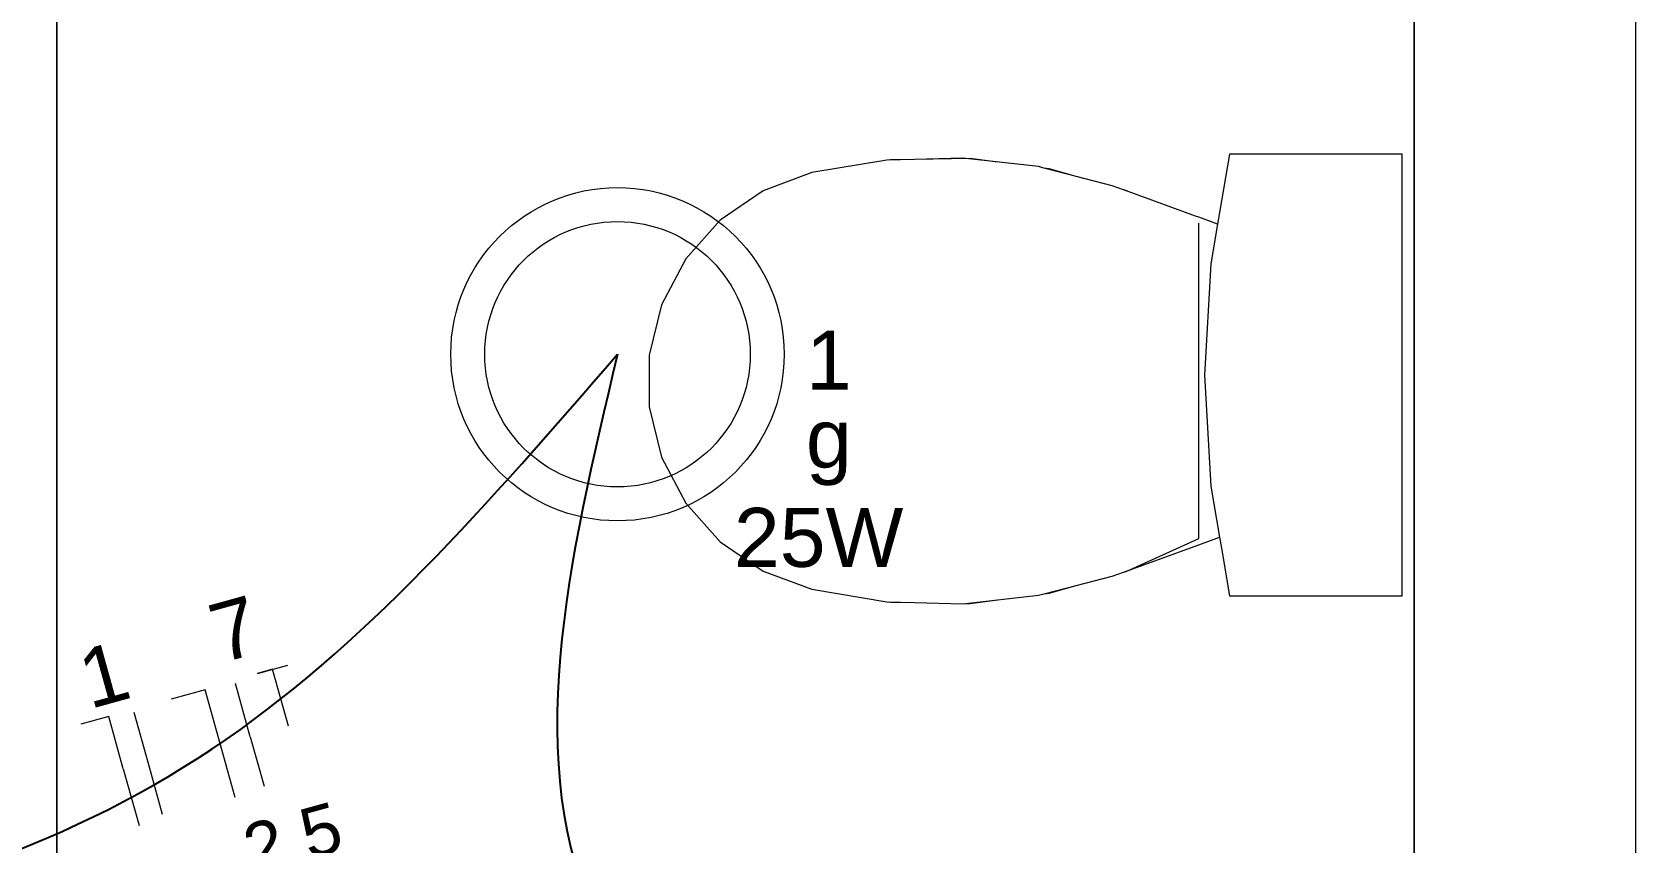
# Model space of a CAD drawing. Header units: millimetres. Extents: x 3.1 to 48, y 1.7 to 17.8.
# Drawn here: x 35.857 to 38.575, y 12.692 to 14.067 of the extents above; entities that cross this region are included whole.
import ezdxf

# ---------------------------------------------------------------- set-up
doc = ezdxf.new("R2010")
doc.units = ezdxf.units.MM
doc.layers.add('EL-Eletroduto', color=30, linetype='Continuous')
for name, color, linetype, lineweight in [('EL-Fios (Fase 1)', 2, 'Continuous', 15), ('EL-Fios (Neutro)', 154, 'Continuous', 15), ('EL-Fios (Retorno)', 10, 'Continuous', 15), ('EL-Fios (Terra)', 92, 'Continuous', 15), ('EL-Textos fios', 1, 'Continuous', 9), ('IFC-Elemento terminal-Contorno', 253, 'Continuous', 5), ('IFC-Laje-Contorno', 253, 'Continuous', 5), ('IFC-Parede padrão-Contorno', 253, 'Continuous', 5), ('P-Simbol', 5, 'Continuous', 20), ('Textos', 2, 'Continuous', 9)]:
    doc.layers.add(name, color=color, linetype=linetype, lineweight=lineweight)
doc.styles.add('Arial', font='arial.ttf')

msp = doc.modelspace()

# ---------------------------------------------------------------- linework, layer by layer
at = {"layer": 'EL-Eletroduto'}
for points in [[(34.2742, 12.4486), (36.1612, 12.8513), (36.8486, 13.5208)], [(36.8486, 13.5208), (36.8173, 12.5502), (37.7836, 11.3694), (37.7837, 11.3592)]]:
    msp.add_spline(points, degree=3, dxfattribs=at)
at = {"layer": 'EL-Fios (Fase 1)'}
for p, q in [((35.9865, 12.9069), (35.9394, 12.8938)), ((36.0111, 12.8182), (35.9865, 12.9069)), ((36.0111, 12.8182), (36.038, 12.7216))]:
    msp.add_line(p, q, dxfattribs=at)
at = {"layer": 'EL-Fios (Neutro)'}
for p, q in [((36.1498, 12.952), (36.0924, 12.936)), ((36.2005, 12.7695), (36.1498, 12.952))]:
    msp.add_line(p, q, dxfattribs=at)
at = {"layer": 'EL-Fios (Retorno)'}
for p, q in [((36.2263, 12.8724), (36.2012, 12.9625)), ((36.0543, 12.8246), (36.0297, 12.9132)), ((36.2263, 12.8724), (36.2496, 12.7885)), ((36.0776, 12.7407), (36.0543, 12.8246))]:
    msp.add_line(p, q, dxfattribs=at)
at = {"layer": 'EL-Fios (Terra)'}
msp.add_lwpolyline([(36.2909, 12.8904), (36.2641, 12.9867), (36.2385, 12.9796), (36.2898, 12.9939)], dxfattribs=at)
at = {"layer": 'IFC-Elemento terminal-Contorno', "lineweight": 5}
for p, q in [((37.305, 13.8499), (37.1779, 13.8287)), ((37.3521, 13.8512), (37.305, 13.8499)), ((37.3113, 13.8505), (37.3082, 13.85)), ((37.3521, 13.8512), (37.3113, 13.8505)), ((37.4339, 13.8533), (37.3521, 13.8512)), ((37.4464, 13.8527), (37.3521, 13.8512)), ((37.5619, 13.8388), (37.4339, 13.8533)), ((37.4925, 13.8467), (37.4464, 13.8527)), ((37.5713, 13.8363), (37.5619, 13.8388)), ((37.6258, 13.8223), (37.5713, 13.8363)), ((37.5804, 13.8352), (37.5713, 13.8363)), ((37.6258, 13.8223), (37.5804, 13.8352)), ((37.8858, 13.86), (37.8656, 13.7415)), ((38.1118, 13.86), (37.8858, 13.86)), ((38.1786, 13.86), (38.1118, 13.86)), ((38.1786, 13.6279), (38.1786, 13.86)), ((37.1779, 13.8287), (37.0955, 13.7979)), ((37.6867, 13.8065), (37.6258, 13.8223)), ((37.0955, 13.7979), (37.0229, 13.7483)), ((37.7062, 13.7994), (37.6867, 13.8065)), ((37.7141, 13.7966), (37.7062, 13.7994)), ((37.7104, 13.7983), (37.7062, 13.7994)), ((37.7141, 13.7966), (37.7104, 13.7983)), ((37.8284, 13.755), (37.7141, 13.7966)), ((37.8336, 13.7532), (37.8284, 13.755)), ((37.0229, 13.7483), (36.9644, 13.6826)), ((37.8581, 13.7443), (37.8336, 13.7532)), ((37.8336, 13.2082), (37.8336, 13.7428)), ((37.8656, 13.7415), (37.8542, 13.674)), ((37.8656, 13.7415), (37.8581, 13.7443)), ((36.9644, 13.6826), (36.9233, 13.6048)), ((37.8542, 13.674), (37.8436, 13.4855)), ((38.1786, 13.3232), (38.1786, 13.6279)), ((36.9233, 13.6048), (36.9022, 13.5195)), ((36.9022, 13.5195), (36.9022, 13.4315)), ((37.8436, 13.4855), (37.8542, 13.2971)), ((36.9022, 13.4315), (36.9233, 13.3462)), ((36.9233, 13.3462), (36.9644, 13.2684)), ((38.1786, 13.2716), (38.1786, 13.3232)), ((37.8542, 13.2971), (37.8689, 13.2106)), ((36.9644, 13.2684), (37.0229, 13.2027)), ((38.1786, 13.111), (38.1786, 13.2716)), ((37.8336, 13.1978), (37.8689, 13.2106)), ((37.8689, 13.2106), (37.872, 13.1923)), ((37.0229, 13.2027), (37.0955, 13.1531)), ((37.7104, 13.1527), (37.8336, 13.2082)), ((37.7141, 13.1544), (37.8336, 13.1978)), ((37.872, 13.1923), (37.8858, 13.111)), ((37.0955, 13.1531), (37.1779, 13.1224)), ((37.5713, 13.1147), (37.6258, 13.1287)), ((37.5804, 13.1158), (37.6258, 13.1287)), ((37.6258, 13.1287), (37.6867, 13.1445)), ((37.6867, 13.1445), (37.7062, 13.1516)), ((37.7062, 13.1516), (37.7141, 13.1544)), ((37.7062, 13.1516), (37.7104, 13.1527)), ((37.1779, 13.1224), (37.305, 13.1011)), ((37.305, 13.1011), (37.3521, 13.0998)), ((37.4339, 13.0977), (37.5619, 13.1122)), ((37.4464, 13.0983), (37.4925, 13.1043)), ((37.5619, 13.1122), (37.5713, 13.1147)), ((37.5713, 13.1147), (37.5804, 13.1158)), ((37.8858, 13.111), (38.1786, 13.111)), ((37.3082, 13.101), (37.3113, 13.1005)), ((37.3113, 13.1005), (37.3521, 13.0998)), ((37.3521, 13.0998), (37.4339, 13.0977)), ((37.4403, 13.0984), (37.4464, 13.0983))]:
    msp.add_line(p, q, dxfattribs=at)
at = {"layer": 'IFC-Laje-Contorno', "lineweight": 5}
for p, q in [((35.8986, 14.153), (35.8986, 13.8575)), ((38.1986, 13.996), (38.1986, 14.153)), ((38.1986, 13.8649), (38.1986, 13.996)), ((38.1986, 13.7542), (38.1986, 13.8649)), ((35.8986, 13.8575), (35.8986, 13.6359)), ((38.1986, 13.6743), (38.1986, 13.7542)), ((38.1986, 13.6597), (38.1986, 13.6743)), ((38.1986, 13.6206), (38.1986, 13.6597)), ((35.8986, 13.6359), (35.8986, 13.425)), ((38.1986, 13.5785), (38.1986, 13.6206)), ((38.1986, 13.3725), (38.1986, 13.5785)), ((35.8986, 13.425), (35.8986, 13.1027)), ((38.1986, 13.3304), (38.1986, 13.3725)), ((38.1986, 13.2913), (38.1986, 13.3304)), ((38.1986, 13.2767), (38.1986, 13.2913)), ((38.1986, 13.1968), (38.1986, 13.2767)), ((38.1986, 13.0862), (38.1986, 13.1968)), ((35.8986, 13.1027), (35.8986, 12.3406)), ((38.1986, 12.955), (38.1986, 13.0862)), ((38.1986, 11.423), (38.1986, 12.955))]:
    msp.add_line(p, q, dxfattribs=at)
at = {"layer": 'IFC-Parede padrão-Contorno', "lineweight": 5}
for p, q in [((35.8986, 13.759), (35.8986, 14.153)), ((38.1986, 14.153), (38.1986, 13.1836)), ((38.5746, 12.4393), (38.5746, 14.153)), ((35.8986, 13.0165), (35.8986, 13.759)), ((38.1986, 13.1836), (38.1986, 12.663)), ((35.8986, 11.443), (35.8986, 13.0165))]:
    msp.add_line(p, q, dxfattribs=at)
at = {"layer": 'P-Simbol'}
for radius in [0.2825, 0.225]:
    msp.add_circle((36.8486, 13.5208), radius, dxfattribs=at)

# ---------------------------------------------------------------- texts
at = {"layer": 'EL-Textos fios', "attachment_point": 8, "rotation": 15.5302, "line_spacing_factor": 0.6, "style": 'Arial'}
for s, insert, char_height, width in [('7', (36.2131, 13.0068), 0.1, 0.155335), ('1', (35.9916, 12.9293), 0.1, 0.155335), ('2,5', (36.3138, 12.6445), 0.085, 0.132035)]:
    msp.add_mtext(s, dxfattribs=dict(at, insert=insert, char_height=char_height, width=width))
at = {"layer": 'Textos', "char_height": 0.1, "attachment_point": 8, "line_spacing_factor": 0.6, "style": 'Arial'}
for s, insert, width in [('1', (37.2068, 13.4609), 0.155335), ('g', (37.2068, 13.2979), 0.062043), ('25W', (37.1895, 13.1589), 0.57439)]:
    msp.add_mtext(s, dxfattribs=dict(at, insert=insert, width=width))

doc.saveas('drawing.dxf')
